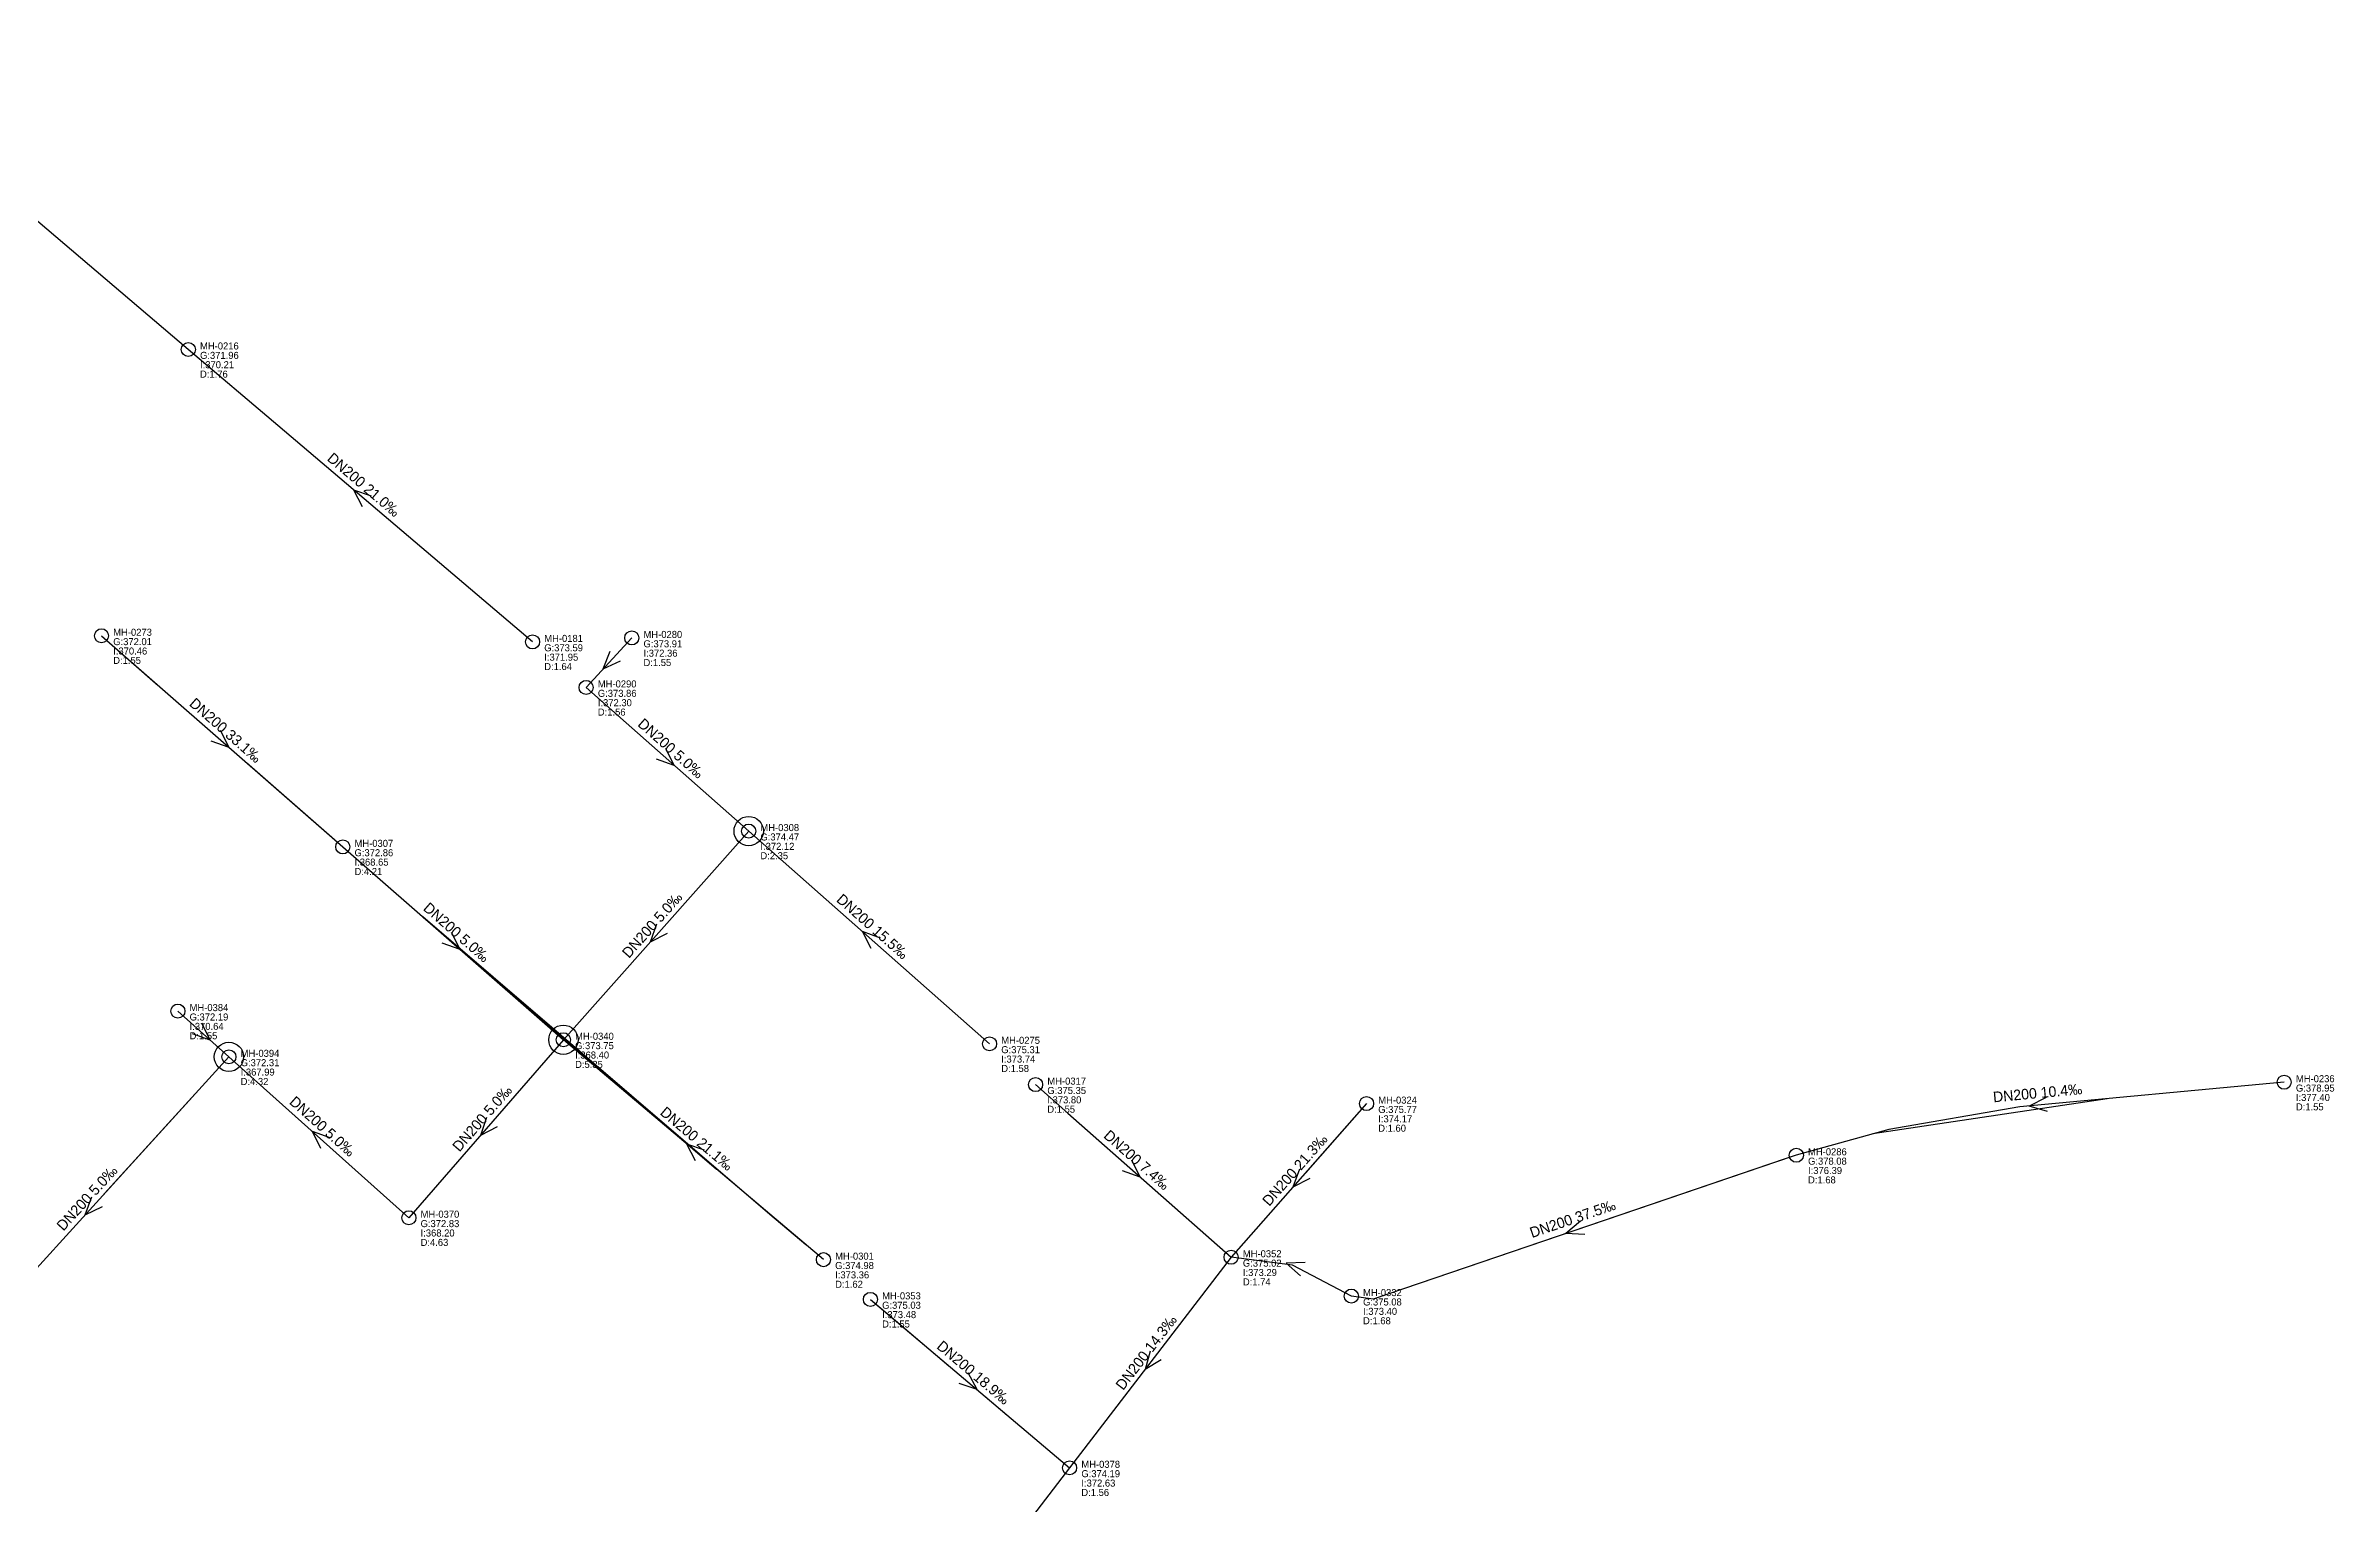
# Model space of a CAD drawing. Header units: metres. Extents: x 449913 to 451990, y 2566939 to 2570822.
# Drawn here: x 451599.4 to 451989.7, y 2569457.6 to 2569706.5 of the extents above; entities that cross this region are included whole.
import ezdxf
from ezdxf.enums import TextEntityAlignment as Align

# ---------------------------------------------------------------- set-up
doc = ezdxf.new("R2010")
doc.units = ezdxf.units.M
for name, color, linetype in [('SEW-DROP', 6, 'Continuous'), ('SEW-LABEL', 2, 'Continuous'), ('SEW-MH', 7, 'Continuous'), ('SEW-MH-LABEL', 8, 'Continuous'), ('SEW-PIPE-DN200', 3, 'Continuous'), ('SEW-RIDER', 8, 'Continuous')]:
    doc.layers.add(name, color=color, linetype=linetype)

msp = doc.modelspace()

# ---------------------------------------------------------------- linework, layer by layer
at = {"layer": 'SEW-DROP'}
for centre in [(451719.27, 2569572.45), (451687.66, 2569536.84), (451687.66, 2569536.84), (451630.62, 2569533.93)]:
    msp.add_circle(centre, 2.5, dxfattribs=at)
at = {"layer": 'SEW-LABEL'}
for p, q in [((451653.41, 2569627.79), (451651.9, 2569630.65)), ((451654.96, 2569629.62), (451651.9, 2569630.65)), ((451695.57, 2569603.1), (451694.42, 2569600.08)), ((451697.33, 2569601.47), (451694.42, 2569600.08)), ((451629.12, 2569589.66), (451630.59, 2569586.78)), ((451627.54, 2569587.86), (451630.59, 2569586.78)), ((451705.08, 2569586.6), (451706.53, 2569583.71)), ((451703.49, 2569584.8), (451706.53, 2569583.71)), ((451668.51, 2569555.19), (451669.98, 2569552.31)), ((451703.57, 2569556.56), (451702.47, 2569553.52)), ((451705.36, 2569554.97), (451702.47, 2569553.52)), ((451740.14, 2569552.41), (451738.68, 2569555.29)), ((451741.73, 2569554.2), (451738.68, 2569555.29)), ((451666.93, 2569553.39), (451669.98, 2569552.31)), ((451625.95, 2569539.73), (451627.38, 2569536.83)), ((451624.35, 2569537.94), (451627.38, 2569536.83)), ((451674.56, 2569523.57), (451673.5, 2569520.52)), ((451940.57, 2569527), (451937.69, 2569525.53)), ((451940.79, 2569524.61), (451937.69, 2569525.53)), ((451646.28, 2569518.31), (451644.85, 2569521.2)), ((451647.88, 2569520.09), (451644.85, 2569521.2)), ((451676.38, 2569522), (451673.5, 2569520.52)), ((451710.21, 2569516.19), (451708.7, 2569519.05)), ((451711.76, 2569518.03), (451708.7, 2569519.05)), ((451784.56, 2569516.35), (451786.01, 2569513.47)), ((451782.97, 2569514.55), (451786.01, 2569513.47)), ((451813.2, 2569514.75), (451812.11, 2569511.71)), ((451815, 2569513.17), (451812.11, 2569511.71)), ((451607.19, 2569509.96), (451606.06, 2569506.93)), ((451608.97, 2569508.34), (451606.06, 2569506.93)), ((451861.12, 2569505.88), (451858.67, 2569503.78)), ((451861.9, 2569503.61), (451858.67, 2569503.78)), ((451814.19, 2569498.82), (451810.96, 2569498.7)), ((451813.38, 2569496.56), (451810.96, 2569498.7)), ((451787.74, 2569483.68), (451786.87, 2569480.57)), ((451789.65, 2569482.22), (451786.87, 2569480.57)), ((451755.1, 2569478.22), (451758.17, 2569477.2)), ((451756.65, 2569480.05), (451758.17, 2569477.2))]:
    msp.add_line(p, q, dxfattribs=at)
at = {"layer": 'SEW-MH'}
for centre in [(451623.69, 2569654.63), (451608.88, 2569605.78), (451682.4, 2569604.73), (451699.33, 2569605.41), (451691.54, 2569596.96), (451650.04, 2569569.76), (451719.27, 2569572.45), (451621.91, 2569541.73), (451630.62, 2569533.93), (451687.66, 2569536.84), (451760.35, 2569536.15), (451768.21, 2569529.19), (451824.65, 2569525.95), (451981.17, 2569529.6), (451897.96, 2569517.13), (451661.31, 2569506.47), (451732.02, 2569499.32), (451801.56, 2569499.73), (451740.03, 2569492.54), (451822.06, 2569493.1), (451774.01, 2569463.8)]:
    msp.add_circle(centre, 1.2, dxfattribs=at)
at = {"layer": 'SEW-PIPE-DN200'}
for points in [[(451623.69, 2569654.63), (451562.76, 2569706.46)], [(451682.4, 2569604.73), (451638.97, 2569641.64), (451623.69, 2569654.63)], [(451608.88, 2569605.78), (451650.04, 2569569.76)], [(451699.33, 2569605.41), (451691.54, 2569596.96)], [(451691.54, 2569596.96), (451719.27, 2569572.45)], [(451719.27, 2569572.45), (451687.66, 2569536.84)], [(451760.35, 2569536.15), (451719.27, 2569572.45)], [(451650.04, 2569569.76), (451687.66, 2569536.84)], [(451621.91, 2569541.73), (451630.62, 2569533.93)], [(451687.66, 2569536.84), (451661.31, 2569506.47)], [(451732.02, 2569499.32), (451687.66, 2569536.84)], [(451630.62, 2569533.93), (451594.94, 2569494.71), (451583.97, 2569481.75)], [(451661.31, 2569506.47), (451630.62, 2569533.93)], [(451768.21, 2569529.19), (451773.71, 2569524.34), (451801.56, 2569499.73)], [(451981.17, 2569529.6), (451936.1, 2569525.38), (451913.71, 2569521.54), (451897.96, 2569517.13)], [(451824.65, 2569525.95), (451801.56, 2569499.73)], [(451897.96, 2569517.13), (451897.27, 2569516.93), (451825.77, 2569492.57), (451822.06, 2569493.1), (451822.06, 2569493.1)], [(451801.56, 2569499.73), (451774.01, 2569463.8)], [(451822.06, 2569493.1), (451812.01, 2569498.39), (451801.56, 2569499.73)], [(451740.03, 2569492.54), (451774.01, 2569463.8)], [(451774.01, 2569463.8), (451764.33, 2569451.17), (451749.09, 2569427.04), (451737.42, 2569404.31)]]:
    msp.add_lwpolyline(points, dxfattribs=at)
at = {"layer": 'SEW-RIDER'}
for points in [[(451608.88, 2569605.78), (451608.88, 2569605.78), (451608.88, 2569605.78)], [(451608.88, 2569605.78), (451608.88, 2569605.78), (451608.88, 2569605.78)], [(451608.88, 2569605.78), (451618.54, 2569597.32), (451618.58, 2569597.3)], [(451633.59, 2569584.16), (451633.62, 2569584.13), (451648.64, 2569570.99)], [(451729.02, 2569501.85), (451722.88, 2569507.05), (451663.69, 2569557.82)], [(451663.72, 2569557.79), (451713.76, 2569514.77), (451681.03, 2569542.64)], [(451624.87, 2569527.6), (451609.39, 2569510.6), (451609.3, 2569510.49)], [(451824.65, 2569525.95), (451814.23, 2569514.12)], [(451824.65, 2569525.95), (451824.65, 2569525.95), (451824.65, 2569525.95)], [(451950.99, 2569526.77), (451910.99, 2569520.78)], [(451896.05, 2569516.52), (451825.77, 2569492.57)], [(451740.03, 2569492.54), (451744.29, 2569488.94), (451753.41, 2569481.22)], [(451759.56, 2569476.02), (451763.37, 2569472.79)]]:
    msp.add_lwpolyline(points, dxfattribs=at)

# ---------------------------------------------------------------- texts
at = {"layer": 'SEW-LABEL'}
for s, rotation, p in [('DN200 21.0‰', 319.6438, (451653.04, 2569630.87)), ('DN200 33.1‰', -41.1883, (451629.46, 2569588.97)), ('DN200 5.0‰', -41.4714, (451705.41, 2569585.9)), ('DN200 5.0‰', -41.1883, (451668.85, 2569554.5)), ('DN200 5.0‰', 48.4091, (451703.47, 2569555.84)), ('DN200 15.5‰', 318.5288, (451739.81, 2569555.5)), ('DN200 5.0‰', 318.1739, (451645.97, 2569521.4)), ('DN200 5.0‰', 49.0438, (451674.49, 2569522.85)), ('DN200 10.4‰', 5.3492, (451939.19, 2569526.87)), ('DN200 21.1‰', 319.7726, (451709.84, 2569519.28)), ('DN200 7.4‰', -41.4713, (451784.88, 2569515.66)), ('DN200 21.3‰', 48.6224, (451813.1, 2569514.04)), ('DN200 5.0‰', 47.7037, (451607.07, 2569509.24)), ('DN200 37.5‰', 18.815, (451860.09, 2569505.46)), ('DN200 14.3‰', 52.5204, (451787.78, 2569482.96)), ('DN200 18.9‰', -40.2274, (451757.02, 2569479.37))]:
    msp.add_text(s, height=1.8, rotation=rotation, dxfattribs=at).set_placement(p, align=Align.CENTER)
at = {"layer": 'SEW-MH-LABEL'}
for s, p in [('MH-0216', (451625.69, 2569654.63)), ('G:371.96', (451625.69, 2569653.03)), ('I:370.21', (451625.69, 2569651.43)), ('D:1.76', (451625.69, 2569649.83)), ('G:372.01', (451610.88, 2569604.18)), ('MH-0273', (451610.88, 2569605.78)), ('MH-0181', (451684.4, 2569604.73)), ('MH-0280', (451701.33, 2569605.41)), ('D:1.55', (451610.88, 2569600.98)), ('I:370.46', (451610.88, 2569602.58)), ('G:373.59', (451684.4, 2569603.13)), ('I:371.95', (451684.4, 2569601.53)), ('G:373.91', (451701.33, 2569603.81)), ('D:1.55', (451701.33, 2569600.61)), ('I:372.36', (451701.33, 2569602.21)), ('D:1.64', (451684.4, 2569599.93)), ('MH-0290', (451693.54, 2569596.96)), ('G:373.86', (451693.54, 2569595.36)), ('I:372.30', (451693.54, 2569593.76)), ('D:1.56', (451693.54, 2569592.16)), ('MH-0307', (451652.04, 2569569.76)), ('G:374.47', (451721.27, 2569570.85)), ('MH-0308', (451721.27, 2569572.45)), ('I:372.12', (451721.27, 2569569.25)), ('G:372.86', (451652.04, 2569568.16)), ('D:4.21', (451652.04, 2569564.96)), ('I:368.65', (451652.04, 2569566.56)), ('D:2.35', (451721.27, 2569567.65)), ('MH-0384', (451623.91, 2569541.73)), ('G:372.19', (451623.91, 2569540.13)), ('I:370.64', (451623.91, 2569538.53)), ('D:1.55', (451623.91, 2569536.93)), ('MH-0394', (451632.62, 2569533.93)), ('G:373.75', (451689.66, 2569535.24)), ('MH-0340', (451689.66, 2569536.84)), ('I:368.40', (451689.66, 2569533.64)), ('G:375.31', (451762.35, 2569534.55)), ('MH-0275', (451762.35, 2569536.15)), ('G:372.31', (451632.62, 2569532.33)), ('I:367.99', (451632.62, 2569530.73)), ('D:5.35', (451689.66, 2569532.04)), ('D:1.58', (451762.35, 2569531.35)), ('I:373.74', (451762.35, 2569532.95)), ('D:4.32', (451632.62, 2569529.13)), ('G:375.35', (451770.21, 2569527.59)), ('MH-0317', (451770.21, 2569529.19)), ('I:373.80', (451770.21, 2569525.99)), ('MH-0324', (451826.65, 2569525.95)), ('G:378.95', (451983.17, 2569528)), ('MH-0236', (451983.17, 2569529.6)), ('I:377.40', (451983.17, 2569526.4)), ('D:1.55', (451770.21, 2569524.39)), ('G:375.77', (451826.65, 2569524.35)), ('I:374.17', (451826.65, 2569522.75)), ('D:1.55', (451983.17, 2569524.8)), ('D:1.60', (451826.65, 2569521.15)), ('G:378.08', (451899.96, 2569515.53)), ('MH-0286', (451899.96, 2569517.13)), ('D:1.68', (451899.96, 2569512.33)), ('I:376.39', (451899.96, 2569513.93)), ('MH-0370', (451663.31, 2569506.47)), ('G:372.83', (451663.31, 2569504.87)), ('I:368.20', (451663.31, 2569503.27)), ('D:4.63', (451663.31, 2569501.67)), ('MH-0301', (451734.02, 2569499.32)), ('MH-0352', (451803.56, 2569499.73)), ('G:374.98', (451734.02, 2569497.72)), ('I:373.36', (451734.02, 2569496.12)), ('G:375.02', (451803.56, 2569498.13)), ('D:1.74', (451803.56, 2569494.93)), ('I:373.29', (451803.56, 2569496.53)), ('D:1.62', (451734.02, 2569494.52)), ('G:375.03', (451742.03, 2569490.94)), ('MH-0353', (451742.03, 2569492.54)), ('G:375.08', (451824.06, 2569491.5)), ('MH-0332', (451824.06, 2569493.1)), ('D:1.55', (451742.03, 2569487.74)), ('I:373.48', (451742.03, 2569489.34)), ('D:1.68', (451824.06, 2569488.3)), ('I:373.40', (451824.06, 2569489.9)), ('MH-0378', (451776.01, 2569463.8)), ('G:374.19', (451776.01, 2569462.2)), ('I:372.63', (451776.01, 2569460.6)), ('D:1.56', (451776.01, 2569459))]:
    msp.add_text(s, height=1.2, dxfattribs=at).set_placement(p)

doc.saveas('drawing.dxf')
